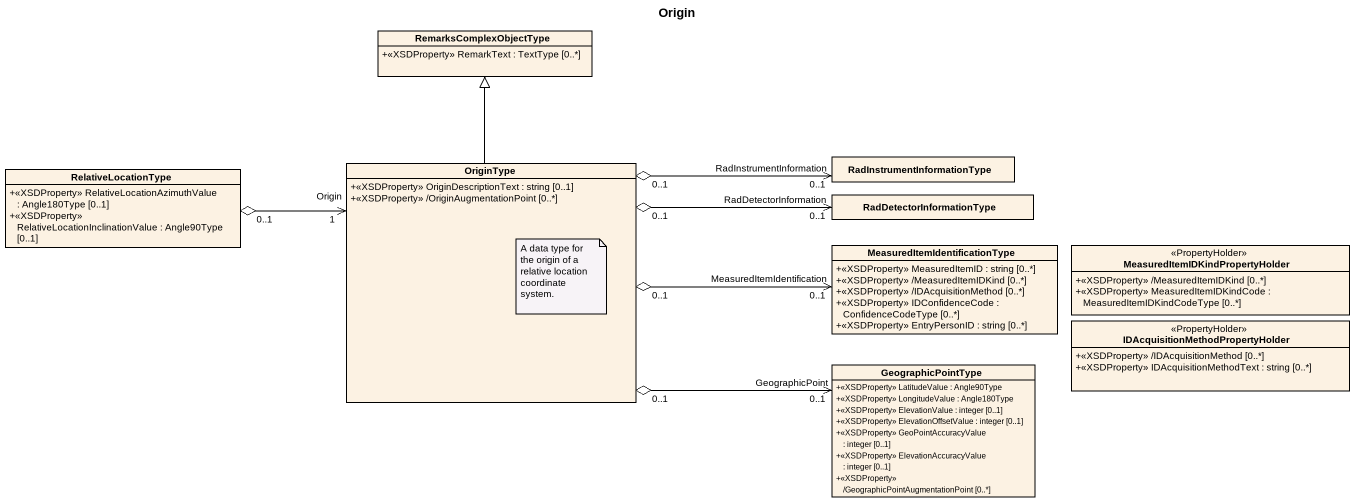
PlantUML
@startuml
title Origin
hide circle
hide empty members
skinparam classAttributeIconSize 0
class RemarksComplexObjectType {
  +<<XSDProperty>> RemarkText : TextType [0..*]
}
class RelativeLocationType {
  +<<XSDProperty>> RelativeLocationAzimuthValue : Angle180Type [0..1]
  +<<XSDProperty>> RelativeLocationInclinationValue : Angle90Type [0..1]
}
class OriginType {
  +<<XSDProperty>> OriginDescriptionText : string [0..1]
  +<<XSDProperty>> /OriginAugmentationPoint [0..*]
}
class RadDetectorInformationType
class RadInstrumentInformationType
class "MeasuredItemIdentificationType" as MeasuredItemIdentificationTy {
  +<<XSDProperty>> MeasuredItemID : string [0..*]
  +<<XSDProperty>> /MeasuredItemIDKind [0..*]
  +<<XSDProperty>> /IDAcquisitionMethod [0..*]
  +<<XSDProperty>> IDConfidenceCode : ConfidenceCodeType [0..*]
  +<<XSDProperty>> EntryPersonID : string [0..*]
}
class "MeasuredItemIDKindPropertyHolder" as MeasuredItemIDKindPropertyHo <<PropertyHolder>> {
  +<<XSDProperty>> /MeasuredItemIDKind [0..*]
  +<<XSDProperty>> MeasuredItemIDKindCode : MeasuredItemIDKindCodeType [0..*]
}
class "IDAcquisitionMethodPropertyHolder" as IDAcquisitionMethodPropertyH <<PropertyHolder>> {
  +<<XSDProperty>> /IDAcquisitionMethod [0..*]
  +<<XSDProperty>> IDAcquisitionMethodText : string [0..*]
}
class GeographicPointType {
  +<<XSDProperty>> LatitudeValue : Angle90Type
  +<<XSDProperty>> LongitudeValue : Angle180Type
  +<<XSDProperty>> ElevationValue : integer [0..1]
  +<<XSDProperty>> ElevationOffsetValue : integer [0..1]
  +<<XSDProperty>> GeoPointAccuracyValue : integer [0..1]
  +<<XSDProperty>> ElevationAccuracyValue : integer [0..1]
  +<<XSDProperty>> /GeographicPointAugmentationPoint [0..*]
}
RelativeLocationType "0..1" o-right-> "Origin\n1" OriginType
OriginType -up-|> RemarksComplexObjectType
OriginType "0..1" o-right-> "RadDetectorInformation\n0..1" RadDetectorInformationType
OriginType "0..1" o-right-> "RadInstrumentInformation\n0..1" RadInstrumentInformationType
OriginType "0..1" o-right-> "MeasuredItemIdentification\n0..1" MeasuredItemIdentificationTy
OriginType "0..1" o-right-> "GeographicPoint\n0..1" GeographicPointType
note right of OriginType : A data type for the origin of a relative location coordinate system.
@enduml
